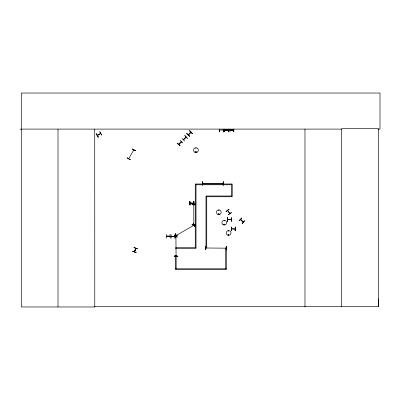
<?xml version="1.0" encoding="UTF-8"?>
<svg xmlns="http://www.w3.org/2000/svg" width="400" height="400" viewBox="0 0 400 400"><rect width="100%" height="100%" fill="white"/><g stroke="black" fill="none" stroke-linecap="round" stroke-linejoin="round"><path stroke-width="0.6" d="M378.13 129.095L380 129.095L380 93.03L21.29 93.03L21.29 306.97L94.78 306.97L94.73 306.55L378.405 306.55L378.46 298.815M243.225 222.205L240.54 219.535L243.215 222.175M128.715 158.755L128.84 158.805M133.71 150.02L133.945 149.955M176.065 235.97L176.065 235.635M175.895 255.72L176.065 256.08L175.91 235.625M195.73 148.165L196.085 148.015L195.89 148.345M195.68 151.935C196.535 151.125 195.785 152.915 195.775 151.77M218.62 210.195L219.005 210.355L218.655 210.155M223.935 224.365C224.575 225.695 224.775 223.45 223.995 224.29M224.04 224.395C224.57 225.41 224.53 223.525 224.07 224.52M224.515 224.52L224.405 224.265M228.43 231.02L228.815 230.915L228.45 231.065M228.245 234.74C229.205 233.62 228.815 235.845 228.285 234.83M134.37 251.78L135.77 248.36M135.79 248.37L134.595 251.85L135.775 248.335M97.715 135.355L97.33 135.39M100.69 133.55L97.4 135.5M176.28 235.445L176.63 235.22L176.195 235.32M176.34 235.41L193.985 225.2M193.79 204.41L193.81 224.8M193.965 224.72L193.98 224.455M179.12 144.115C176.57 145.625 186.335 137.58 178.835 144.37M185.995 137L183.285 139.68L183.74 139.5M190.805 132.16L188.165 134.8L188.62 134.62M134.87 251.12L135.61 249.05M132.625 251.215L136.21 252.55M133.915 247.615L137.585 248.7L133.925 247.59M196.27 152.025C194.94 152.905 196.305 150.595 196.18 152.175M219.14 214.205C218.925 212.655 217.98 215.08 219.155 214.11M193.965 224.785L193.96 224.455M169.765 236.395C171.165 235.87 164.84 235.815 166.745 236.435M171.13 236.275L174.905 236.395M193.465 203.08C194.43 203.435 188.81 202.425 190.45 203.295M206.095 248.155L205.69 248.155M219.44 129.955L219.865 129.955M219.44 130.09L223.25 129.935L222.82 130.13M229.9 129.955L230.345 130.13M227.495 219.47L227.84 219.645M230.89 219.47L231.315 219.47M132.23 148.975L135.595 150.79M135.6 150.78L132.24 148.95M133.805 149.905L128.78 158.595M178.7 144.275L181.305 141.66M186.06 137.175L183.405 139.8M190.94 132.295L188.31 134.89L190.97 132.21M219.005 214.205C219.13 213.11 218.08 214.595 219.02 214.135M228.43 234.555C228.31 235.65 229.36 234.165 228.42 234.625M202.685 183.41L203.11 183.405M193.76 203.245L190 203.275L193.815 203.275M223.075 183.56L222.81 183.585M206.065 248.135L205.7 247.975L206.025 248.155M226.07 248.175L205.76 247.985M226.07 248.155L225.72 248.005L226.065 247.985M227.935 130.09L228.36 129.955M233.72 129.955L233.28 130.13M233.695 130.115L229.9 130.09M227.575 219.45L231.265 219.62M235.12 229L231.35 228.85L235.09 229.025M239.225 220.83L241.85 218.05M239.085 220.695L241.75 217.955M180.07 140.31L182.79 142.995M186.715 133.665L189.57 136.22L186.73 133.655M186.06 137.12L185.835 137.365M183.455 139.78L186.12 137.12M180.07 145.72L177.215 143.165L180.035 145.755M184.69 141.1L181.95 138.435M97.38 135.315L100.56 133.415M193.7 225.39L193.98 225.235M224.395 220.875L224.24 220.49L224.34 220.875M228.285 214.7L231.4 212.485M228.37 214.815L231.495 212.61M190.715 132.485L190.85 132.11M97.49 135.495L97.705 135.34M101.625 135.08L99.81 131.71L101.67 135.05M193.17 223.385L194.92 226.79L193.155 223.395M176.23 235.3L176.595 235.24M193.955 225.22L193.71 225.41M181.355 141.61L181.185 142.05M240.605 219.41L243.315 222.05M170.03 236.41L166.295 236.415L170.11 236.41M174.875 236.42L171.13 236.405M224.615 129.935L224.88 130.13M228.28 130.13L224.545 130.11L228.36 130.13M229.975 129.935L233.68 129.955M227.65 210.395L229.845 213.475M202.675 181.565L202.485 185.385L202.645 181.565M203.07 183.405L202.725 183.41L223.075 183.39M222.77 183.41L223.115 183.41M223.165 185.385L223.195 181.56M189.765 201.28L190 205.1L189.785 201.28M194.035 205.075L193.8 201.255L194.02 205.075M195.24 204.125L191.965 204.345L195.79 204.31L191.965 204.315M191.965 224.865L195.79 224.81L191.965 224.81L195.245 225M166.275 234.415L166.27 238.24M170.095 234.395L170.145 238.215M174.065 235.635L177.89 235.56M171.145 238.25L171.065 234.43M174.965 238.225L175.135 234.4L174.995 238.225M205.665 246.16L205.495 249.98L205.64 246.16M205.72 248.005L206.025 247.96M226.16 249.98L226.19 246.16M177.89 256.275L174.065 256.105L177.89 256.295M174.065 256.13L177.89 256.135M20 129.245L21.29 129.24M21.29 129.095L341.69 129.095M229.94 130.125L233.725 130.13M228.555 131.935L228.385 129.205M229.87 131.935L229.685 129.205M195.265 184.75L231.475 184.75M231.475 196.005L205.99 196.005L205.99 247.72L206.735 247.72L206.735 196.75M205.99 196.75L232.22 196.75L232.22 184.005L195.265 184.005L195.265 247.72M227.545 219.62L231.32 219.605L227.505 219.625M231.35 227.005L231.35 230.83M169.54 236.71L171.735 236.71M196.01 247.72L175.62 247.72L175.62 248.465L196.01 248.465L196.01 184.75M175.405 268.805L226.38 268.805M228.28 129.935L224.575 130.09M132.56 251.395L136.16 252.685M193.815 204.755L193.965 204.41M189.605 130.775L192.29 133.5M186.845 133.535L189.55 136.24M227.565 210.505L229.725 213.615M96.325 133.84L98.34 137.09M175.215 233.755L177.15 237.055M226.33 246.155L226.355 249.98M223.335 181.56L223.36 185.385M193.825 201.255L193.88 205.075M189.95 201.28L189.95 205.1M175.91 235.665L175.915 236.01M175.91 255.71L175.91 256.055M378.405 306.55L378.405 128.68L341.69 128.68L341.69 306.55M304.97 129.095L304.97 306.97M235.225 227.005L235.225 230.83M233.935 129.205L233.72 131.935L233.775 129.205M231.475 184.005L231.475 196.75M228.41 129.205L228.41 131.935M227.44 217.625L227.465 221.45M225.635 268.805L225.635 248.415L226.38 248.415L226.38 269.55L175.405 269.55L175.405 256.06L176.15 256.06L176.15 268.805M224.525 129.205L224.535 131.935L224.325 129.205M223.475 129.205L223.475 131.935L223.26 129.205M223.455 129.205L223.455 131.935M223.315 129.205L223.315 131.935M219.41 129.205L219.43 131.935L219.245 129.205M219.385 129.205L219.385 131.935M172.52 236.695L168.755 236.695M94.725 129.095L94.78 306.97M58.01 129.095L58.01 306.97M127.115 157.835L130.38 159.83L127.115 157.835M244.635 220.76L242.12 223.645L244.63 220.755M184.84 135.545L187.39 138.395L184.825 135.555M189.72 130.665L192.27 133.515L189.72 130.665M229.03 209.155L226.04 211.545L229.03 209.155M96.37 133.815L98.185 137.185L96.37 133.815M175.26 233.73L177.025 237.125L175.26 233.73M227.495 217.625L227.3 221.45L227.495 217.625M231.53 217.625L231.315 221.45L231.53 217.625M235.385 227.005L235.2 230.83L235.385 227.005M231.32 230.83L231.32 227.005L231.295 230.83M194.73 152.24A2.42 2.42 0 0 0 198.355 150.145A2.42 2.42 0 0 0 194.73 148.055A2.42 2.42 0 0 0 194.73 152.24M227.425 235.015A2.38 2.38 0 0 0 230.995 232.955A2.38 2.38 0 0 0 227.425 230.895A2.38 2.38 0 0 0 227.425 235.015M223.1 224.74A2.385 2.385 0 0 0 226.675 222.675A2.385 2.385 0 0 0 223.1 220.61A2.385 2.385 0 0 0 223.1 224.74M217.635 214.285A2.37 2.37 0 0 0 221.19 212.235A2.37 2.37 0 0 0 217.635 210.185A2.37 2.37 0 0 0 217.635 214.285"/></g></svg>
